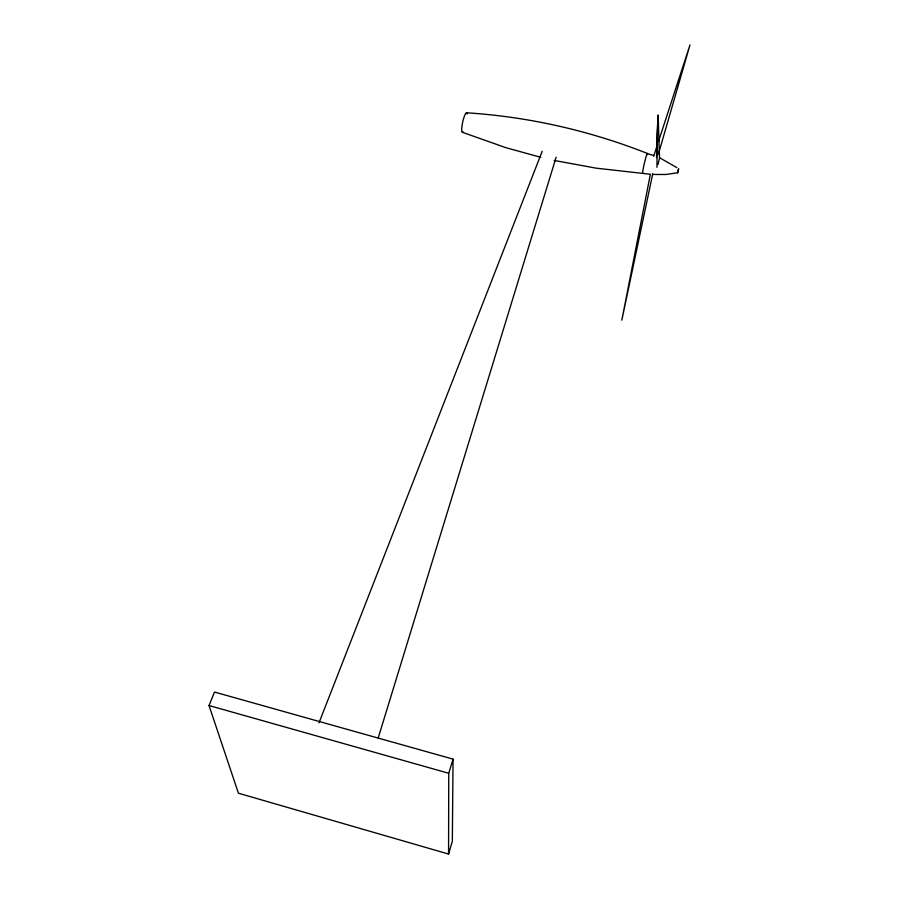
<?xml version="1.0" encoding="UTF-8"?>
<svg xmlns="http://www.w3.org/2000/svg" width="899" height="899" viewBox="0 0 899 899"><rect width="100%" height="100%" fill="white"/><g stroke="black" fill="none" stroke-linecap="round" stroke-linejoin="round"><path stroke-width="1.35" d="M448.567 854.05L448.747 773.275L453.051 759.127L214.513 692.05L209.029 705.535L238.415 793.199L448.567 854.05L452.332 841.284L453.051 759.127M656.495 157.527L658.147 115.162L657.135 132.445L656.967 167.315M650.404 174.091L621.827 320.168L652.764 173.676M657.933 164.618L659.529 158.213L658.147 115.162M658.416 154.066L689.971 44.95L658.439 141.626M378.198 737.989L556.144 157.213M653.685 156.19L657.574 144.278M319.01 722.807L542.198 151.29M677.7 172.754L678.599 168.945L677.7 172.754L665.732 174.485L652.562 174.451M466.502 112.78C528.432 116.724 589.643 130.647 647.347 153.437M649.292 174.136L596.127 168.158L554.155 160.438M540.827 157.325L505.755 147.65L462.457 132.299M647.314 153.594L653.607 155.482M209.029 705.535L448.747 773.275M659.754 157.842L676.868 167.63M642.796 173.159A10.136 0.674 -76.8 0 1 644.898 161.123A10.136 0.674 -76.8 0 1 647.426 154.594M463.019 131.917A9.979 1.832 -77.7 0 1 462.85 121.387A9.979 1.832 -77.7 0 1 467.177 114.061"/></g></svg>
